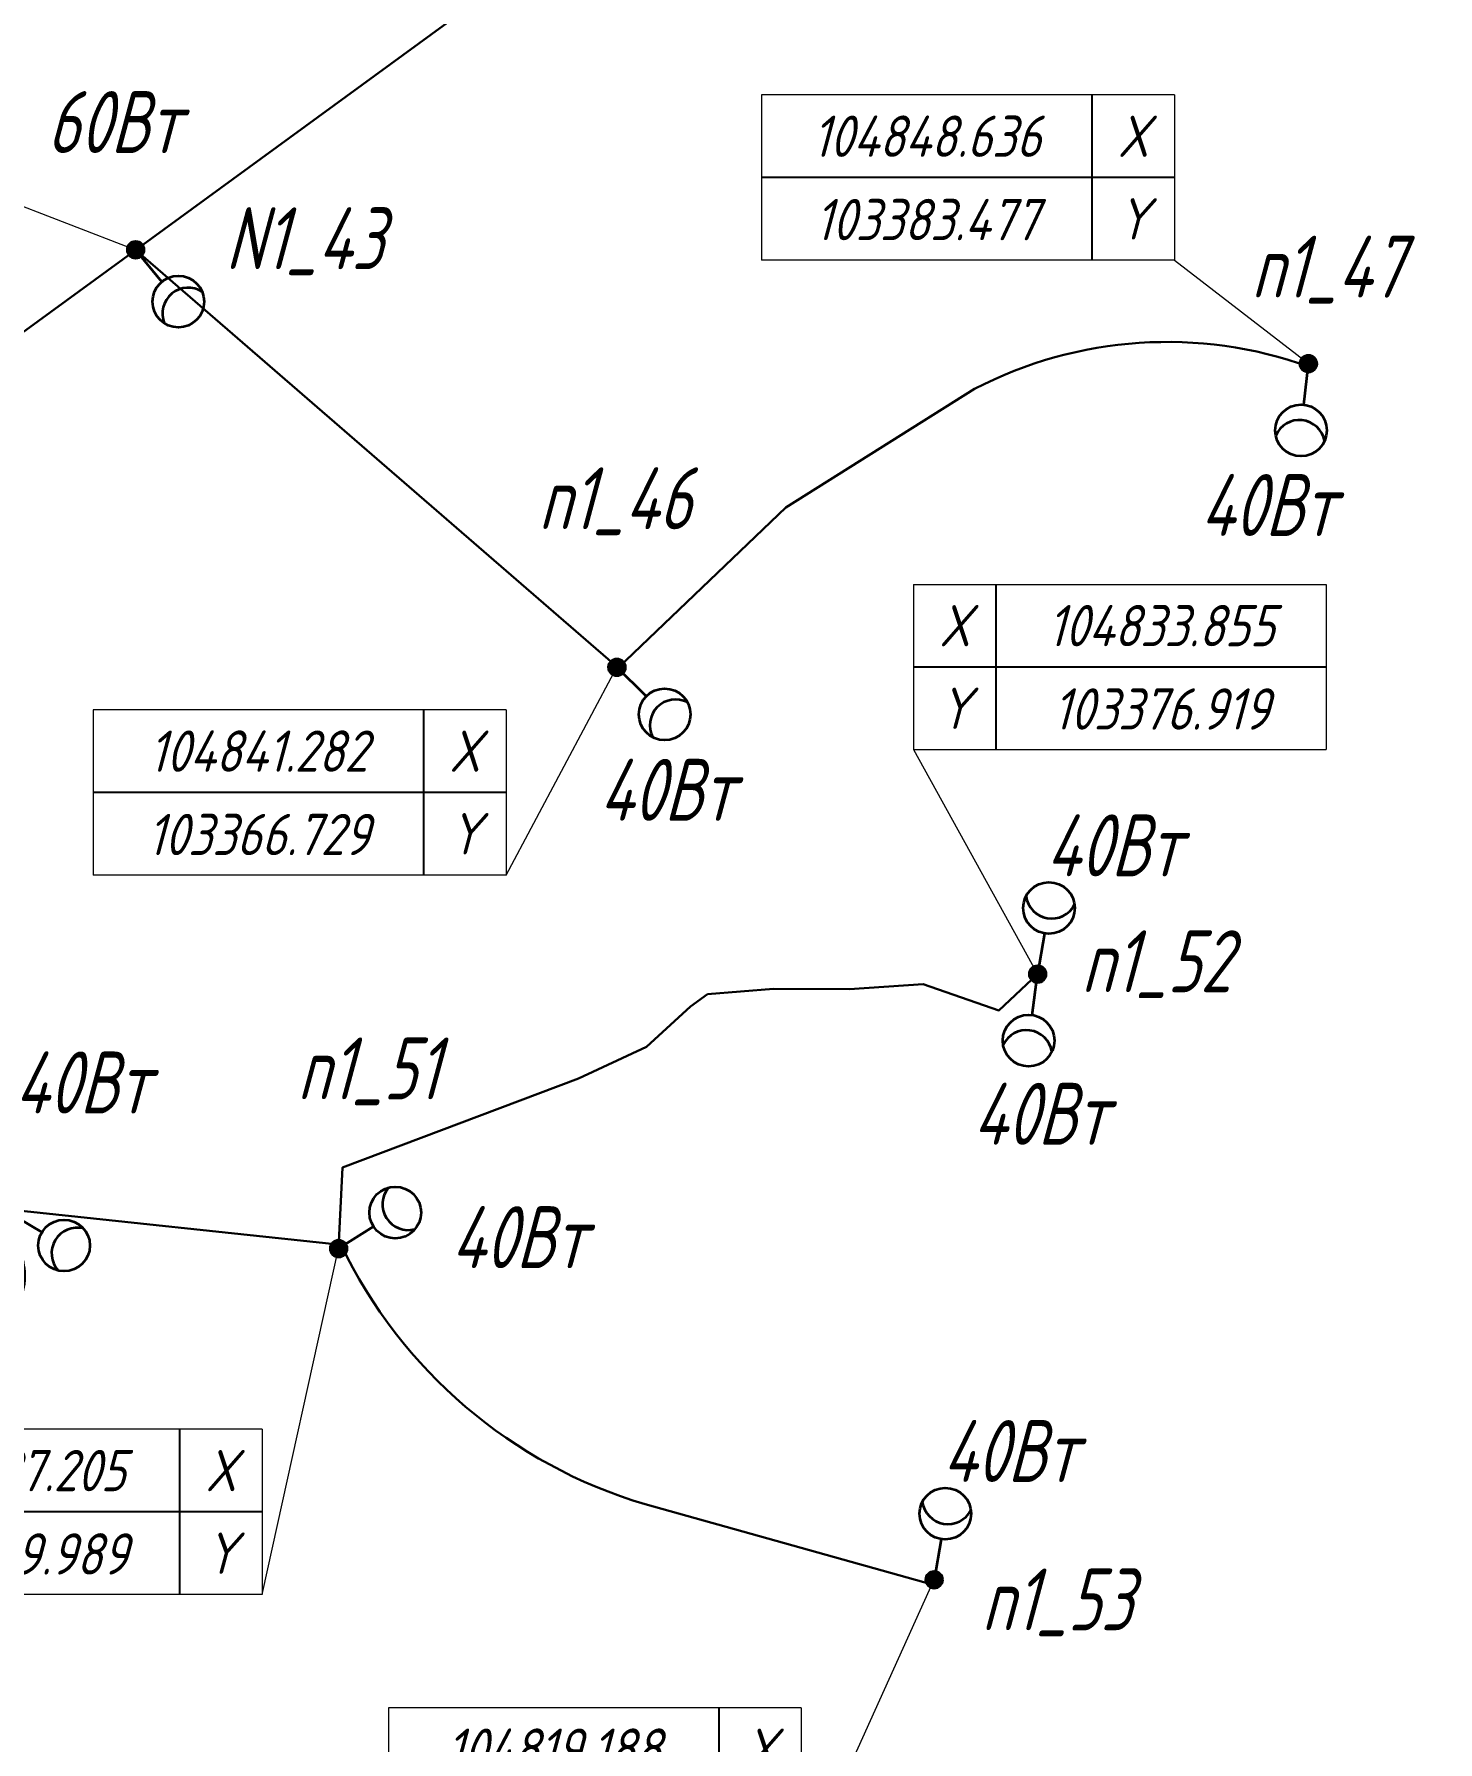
# Model space of a CAD drawing. Header units: millimetres. Extents: x -5263 to 103757798, y 0 to 105184226.
# Drawn here: x 103352614 to 103386612, y 104815260 to 104856616 of the extents above; entities that cross this region are included whole.
import ezdxf
from ezdxf import colors
from ezdxf.entities.mleader import LeaderData, LeaderLine
from ezdxf.enums import TextEntityAlignment as Align
from ezdxf.math import Vec2, Vec3

# ---------------------------------------------------------------- set-up
doc = ezdxf.new("R2010")
doc.units = ezdxf.units.MM
doc.set_wipeout_variables(frame=1)
for name, color, linetype, lineweight in [('ЭО_Пл_Опора', 10, 'Continuous', 35), ('ЭО_Пл_Опора_Светильники', 10, 'Continuous', 35), ('ЭО_Пл_Светильники', 10, 'Continuous', 25), ('ЭО_Пл_Светильники_Текст', 10, 'Continuous', 20), ('ЭО_Пл_Сеть_Освещения_В земле', 3, 'ID_N', 30), ('ЭО_Пл_Сеть_Освещения_Текст', 10, 'Continuous', 20), ('ЭС_Координата', 7, 'Continuous', 25)]:
    doc.layers.add(name, color=color, linetype=linetype, lineweight=lineweight)
doc.layers.get('0').off()
doc.styles.add('ПБГС', font='simplex.shx', dxfattribs={"width": 0.8, "oblique": 15})
doc.linetypes.add('ID_N', pattern='A,0,3,-3,["N",ПБГС,S=1.2,R=0,X=-1,Y=-0.5],-3,6', length=15)

# ---------------------------------------------------------------- blocks, each defined once
blk = doc.blocks.new('_None')
blk = doc.blocks.new('промежуточная')
h = blk.add_hatch(color=255)
edge = h.paths.add_edge_path()
edge.add_arc((0, 0), 0.833, 0, 360)
at = {"lineweight": 30}
blk.add_circle((0, 0), 0.833, dxfattribs=at)
blk = doc.blocks.new('*U432')
at = {"layer": 'ЭО_Пл_Светильники'}
blk.add_line((0, 2), (0, 0), dxfattribs=at)
at = {"layer": 'ЭО_Пл_Светильники', "linetype": 'ByBlock', "xscale": 250, "yscale": 250, "zscale": 250}
blk.add_blockref('промежуточная', (0, 0), dxfattribs=at)
at = {"style": 'ПБГС', "oblique": 15, "width": 0.7, "flags": 1}
blk.add_attdef('NAME', (0, -6), '', height=3.5, dxfattribs=at)
at = {"layer": 'ЭО_Пл_Светильники_Текст', "style": 'ПБГС', "oblique": 15, "width": 0.7}
blk.add_attdef('N_PYLON', (-1899, 3343), '', height=1500, dxfattribs=at)
at = {"layer": 'ЭО_Пл_Светильники_Текст', "style": 'ПБГС', "oblique": 15, "width": 0.7, "flags": 1}
for tag, p in [('TYPE', (0, 0)), ('MANUFACTURER', (0, -12)), ('SPECIFICATION_SECTION', (0, -18)), ('POWER', (0, -24)), ('GROUP', (0, -30))]:
    blk.add_attdef(tag, p, '', height=3.5, dxfattribs=at)
blk = doc.blocks.new('*U26')
at = {"layer": 'ЭО_Пл_Светильники'}
blk.add_line((0, 2), (0, 0), dxfattribs=at)
at = {"layer": 'ЭО_Пл_Светильники', "linetype": 'ByBlock', "xscale": 250, "yscale": 250, "zscale": 250}
blk.add_blockref('промежуточная', (0, 0), dxfattribs=at)
at = {"style": 'ПБГС', "oblique": 15, "width": 0.7, "flags": 1}
blk.add_attdef('NAME', (0, -6), '', height=3.5, dxfattribs=at)
at = {"layer": 'ЭО_Пл_Светильники_Текст', "style": 'ПБГС', "oblique": 15, "width": 0.7}
blk.add_attdef('N_PYLON', (2172, -473), '', height=1500, dxfattribs=at)
at = {"layer": 'ЭО_Пл_Светильники_Текст', "style": 'ПБГС', "oblique": 15, "width": 0.7, "flags": 1}
for tag, p in [('TYPE', (0, 0)), ('MANUFACTURER', (0, -12)), ('SPECIFICATION_SECTION', (0, -18)), ('POWER', (0, -24)), ('GROUP', (0, -30))]:
    blk.add_attdef(tag, p, '', height=3.5, dxfattribs=at)
blk = doc.blocks.new('*U25')
at = {"layer": 'ЭО_Пл_Светильники'}
blk.add_line((0, 2), (0, 0), dxfattribs=at)
at = {"layer": 'ЭО_Пл_Светильники', "linetype": 'ByBlock', "xscale": 250, "yscale": 250, "zscale": 250}
blk.add_blockref('промежуточная', (0, 0), dxfattribs=at)
at = {"style": 'ПБГС', "oblique": 15, "width": 0.7, "flags": 1}
blk.add_attdef('NAME', (0, -6), '', height=3.5, dxfattribs=at)
at = {"layer": 'ЭО_Пл_Светильники_Текст', "style": 'ПБГС', "oblique": 15, "width": 0.7}
blk.add_attdef('N_PYLON', (-1383, 1601), '', height=1500, dxfattribs=at)
at = {"layer": 'ЭО_Пл_Светильники_Текст', "style": 'ПБГС', "oblique": 15, "width": 0.7, "flags": 1}
for tag, p in [('TYPE', (0, 0)), ('MANUFACTURER', (0, -12)), ('SPECIFICATION_SECTION', (0, -18)), ('POWER', (0, -24)), ('GROUP', (0, -30))]:
    blk.add_attdef(tag, p, '', height=3.5, dxfattribs=at)
blk = doc.blocks.new('*U119')
at = {"layer": 'ЭО_Пл_Светильники'}
blk.add_line((0, 2), (0, 0), dxfattribs=at)
at = {"layer": 'ЭО_Пл_Светильники', "linetype": 'ByBlock', "xscale": 250, "yscale": 250, "zscale": 250}
blk.add_blockref('промежуточная', (0, 0), dxfattribs=at)
at = {"style": 'ПБГС', "oblique": 15, "width": 0.7, "flags": 1}
blk.add_attdef('NAME', (0, -6), '', height=3.5, dxfattribs=at)
at = {"layer": 'ЭО_Пл_Светильники_Текст', "style": 'ПБГС', "oblique": 15, "width": 0.7, "flags": 1}
for tag, p in [('TYPE', (0, 0)), ('MANUFACTURER', (0, -12)), ('SPECIFICATION_SECTION', (0, -18)), ('POWER', (0, -24)), ('GROUP', (0, -30))]:
    blk.add_attdef(tag, p, '', height=3.5, dxfattribs=at)
at = {"layer": 'ЭО_Пл_Светильники_Текст', "style": 'ПБГС', "oblique": 15, "width": 0.7}
blk.add_attdef('N_PYLON', (1148, -1226), '', height=1500, dxfattribs=at)
blk = doc.blocks.new('*U406')
at = {"layer": 'ЭО_Пл_Светильники'}
blk.add_line((0, 2), (0, 0), dxfattribs=at)
at = {"layer": 'ЭО_Пл_Светильники', "linetype": 'ByBlock', "xscale": 250, "yscale": 250, "zscale": 250, "rotation": 31.34523137742857}
blk.add_blockref('промежуточная', (0, 0), dxfattribs=at)
at = {"style": 'ПБГС', "oblique": 15, "width": 0.7, "flags": 1}
blk.add_attdef('NAME', (0, -6), '', height=3.5, dxfattribs=at)
at = {"layer": 'ЭО_Пл_Светильники_Текст', "style": 'ПБГС', "oblique": 15, "width": 0.7}
blk.add_attdef('N_PYLON', (-999, 3613), '', height=1500, dxfattribs=at)
at = {"layer": 'ЭО_Пл_Светильники_Текст', "style": 'ПБГС', "oblique": 15, "width": 0.7, "flags": 1}
for tag, p in [('TYPE', (0, 0)), ('MANUFACTURER', (0, -12)), ('SPECIFICATION_SECTION', (0, -18)), ('POWER', (0, -24)), ('GROUP', (0, -30))]:
    blk.add_attdef(tag, p, '', height=3.5, dxfattribs=at)
blk = doc.blocks.new('*U220')
at = {"layer": 'ЭО_Пл_Опора_Светильники'}
h = blk.add_hatch(color=256, dxfattribs=at)
h.dxf.hatch_style = 1
h.paths.add_polyline_path([(-153, -127, 1), (153, 127, 1)])
blk.add_line((638, -770), (0, 0), dxfattribs=at)
for centre, radius in [((0, 0), 199), ((1036, -1252), 625)]:
    blk.add_circle(centre, radius, dxfattribs=at)
blk.add_arc((1275, -1541), 625, 57.0668, 202.1516, dxfattribs=at)
at = {"style": 'ПБГС', "oblique": 15, "width": 0.7, "flags": 1}
for tag, p, height in [('TYPE', (-1704, -2539), 525000), ('NAME', (0, -3506), 875), ('MANUFACTURER', (0, -5006), 875), ('SPECIFICATION_SECTION', (0, -6506), 875), ('GROUP', (0, -9506), 875)]:
    blk.add_attdef(tag, p, '', height=height, dxfattribs=at)
at = {"layer": 'ЭО_Пл_Светильники_Текст', "style": 'ПБГС', "oblique": 15, "width": 0.7}
blk.add_attdef('POWER', (-2150, 2346), '', height=1500, dxfattribs=at)
blk = doc.blocks.new('*U381')
at = {"layer": 'ЭО_Пл_Светильники'}
blk.add_line((0, 2), (0, 0), dxfattribs=at)
at = {"layer": 'ЭО_Пл_Светильники', "linetype": 'ByBlock', "xscale": 250, "yscale": 250, "zscale": 250}
blk.add_blockref('промежуточная', (0, 0), dxfattribs=at)
at = {"style": 'ПБГС', "oblique": 15, "width": 0.7, "flags": 1}
blk.add_attdef('NAME', (0, -6), '', height=3.5, dxfattribs=at)
at = {"layer": 'ЭО_Пл_Светильники_Текст', "style": 'ПБГС', "oblique": 15, "width": 0.7}
blk.add_attdef('N_PYLON', (1058, -439), '', height=1500, dxfattribs=at)
at = {"layer": 'ЭО_Пл_Светильники_Текст', "style": 'ПБГС', "oblique": 15, "width": 0.7, "flags": 1}
for tag, p in [('TYPE', (0, 0)), ('MANUFACTURER', (0, -12)), ('SPECIFICATION_SECTION', (0, -18)), ('POWER', (0, -24)), ('GROUP', (0, -30))]:
    blk.add_attdef(tag, p, '', height=3.5, dxfattribs=at)
blk = doc.blocks.new('*U386')
at = {"layer": 'ЭО_Пл_Опора_Светильники'}
h = blk.add_hatch(color=256, dxfattribs=at)
h.dxf.hatch_style = 1
h.paths.add_polyline_path([(-102, -171, 1), (102, 171, 1)])
blk.add_line((860, -511), (0, 0), dxfattribs=at)
for centre, radius in [((0, 0), 199), ((1397, -830), 625)]:
    blk.add_circle(centre, radius, dxfattribs=at)
blk.add_arc((1719, -1022), 625, 76.7361, 221.8209, dxfattribs=at)
at = {"style": 'ПБГС', "oblique": 15, "width": 0.7, "flags": 1}
for tag, p, height in [('TYPE', (-1704, -2539), 525000), ('NAME', (0, -3506), 875), ('MANUFACTURER', (0, -5006), 875), ('SPECIFICATION_SECTION', (0, -6506), 875), ('GROUP', (0, -9506), 875)]:
    blk.add_attdef(tag, p, '', height=height, dxfattribs=at)
at = {"layer": 'ЭО_Пл_Светильники_Текст', "style": 'ПБГС', "oblique": 15, "width": 0.7}
blk.add_attdef('POWER', (202, 2368), '', height=1500, dxfattribs=at)
blk = doc.blocks.new('*U388')
at = {"layer": 'ЭО_Пл_Опора_Светильники'}
h = blk.add_hatch(color=256, dxfattribs=at)
h.dxf.hatch_style = 1
h.paths.add_polyline_path([(107, -168, 1), (-107, 168, 1)])
blk.add_line((843, 537), (0, 0), dxfattribs=at)
for centre, radius in [((1371, 873), 625), ((0, 0), 199)]:
    blk.add_circle(centre, radius, dxfattribs=at)
blk.add_arc((1687, 1074), 625, 139.9477, 285.0325, dxfattribs=at)
at = {"style": 'ПБГС', "oblique": 15, "width": 0.7, "flags": 1}
for tag, p, height in [('TYPE', (-1704, -2539), 525000), ('NAME', (0, -3506), 875), ('MANUFACTURER', (0, -5006), 875), ('SPECIFICATION_SECTION', (0, -6506), 875), ('GROUP', (0, -9506), 875)]:
    blk.add_attdef(tag, p, '', height=height, dxfattribs=at)
at = {"layer": 'ЭО_Пл_Светильники_Текст', "style": 'ПБГС', "oblique": 15, "width": 0.7}
blk.add_attdef('POWER', (2722, -473), '', height=1500, dxfattribs=at)
blk = doc.blocks.new('*U385')
at = {"layer": 'ЭО_Пл_Опора_Светильники'}
h = blk.add_hatch(color=256, dxfattribs=at)
h.dxf.hatch_style = 1
h.paths.add_polyline_path([(196, -34, 1), (-196, 34, 1)])
blk.add_line((169, 986), (0, 0), dxfattribs=at)
for centre, radius in [((274, 1602), 625), ((0, 0), 199)]:
    blk.add_circle(centre, radius, dxfattribs=at)
blk.add_arc((338, 1971), 625, 187.7388, 332.8236, dxfattribs=at)
at = {"style": 'ПБГС', "oblique": 15, "width": 0.7, "flags": 1}
for tag, p, height in [('TYPE', (-1704, -2539), 525000), ('NAME', (0, -3506), 875), ('MANUFACTURER', (0, -5006), 875), ('SPECIFICATION_SECTION', (0, -6506), 875), ('GROUP', (0, -9506), 875)]:
    blk.add_attdef(tag, p, '', height=height, dxfattribs=at)
at = {"layer": 'ЭО_Пл_Светильники_Текст', "style": 'ПБГС', "oblique": 15, "width": 0.7}
blk.add_attdef('POWER', (202, 2368), '', height=1500, dxfattribs=at)
blk = doc.blocks.new('*U383')
at = {"layer": 'ЭО_Пл_Опора_Светильники'}
h = blk.add_hatch(color=256, dxfattribs=at)
h.dxf.hatch_style = 1
h.paths.add_polyline_path([(196, -33, 1), (-196, 33, 1)])
blk.add_line((166, 986), (0, 0), dxfattribs=at)
for centre, radius in [((270, 1602), 625), ((0, 0), 199)]:
    blk.add_circle(centre, radius, dxfattribs=at)
blk.add_arc((332, 1972), 625, 187.8933, 332.9781, dxfattribs=at)
at = {"style": 'ПБГС', "oblique": 15, "width": 0.7, "flags": 1}
for tag, p, height in [('TYPE', (-1704, -2539), 525000), ('NAME', (0, -3506), 875), ('MANUFACTURER', (0, -5006), 875), ('SPECIFICATION_SECTION', (0, -6506), 875), ('GROUP', (0, -9506), 875)]:
    blk.add_attdef(tag, p, '', height=height, dxfattribs=at)
at = {"layer": 'ЭО_Пл_Светильники_Текст', "style": 'ПБГС', "oblique": 15, "width": 0.7}
blk.add_attdef('POWER', (202, 2368), '', height=1500, dxfattribs=at)
blk = doc.blocks.new('*U384')
at = {"layer": 'ЭО_Пл_Опора_Светильники'}
h = blk.add_hatch(color=256, dxfattribs=at)
h.dxf.hatch_style = 1
h.paths.add_polyline_path([(-197, 27, 1), (197, -27, 1)])
blk.add_line((-135, -991), (0, 0), dxfattribs=at)
for centre, radius in [((0, 0), 199), ((-219, -1610), 625)]:
    blk.add_circle(centre, radius, dxfattribs=at)
blk.add_arc((-270, -1982), 625, 9.699, 154.7837, dxfattribs=at)
at = {"style": 'ПБГС', "oblique": 15, "width": 0.7, "flags": 1}
for tag, p, height in [('TYPE', (-1704, -2539), 525000), ('NAME', (0, -3506), 875), ('MANUFACTURER', (0, -5006), 875), ('SPECIFICATION_SECTION', (0, -6506), 875), ('GROUP', (0, -9506), 875)]:
    blk.add_attdef(tag, p, '', height=height, dxfattribs=at)
at = {"layer": 'ЭО_Пл_Светильники_Текст', "style": 'ПБГС', "oblique": 15, "width": 0.7}
blk.add_attdef('POWER', (-1569, -4132), '', height=1500, dxfattribs=at)
blk = doc.blocks.new('*U389')
at = {"layer": 'ЭО_Пл_Опора_Светильники'}
h = blk.add_hatch(color=256, dxfattribs=at)
h.dxf.hatch_style = 1
h.paths.add_polyline_path([(-198, 22, 1), (198, -22, 1)])
blk.add_line((-110, -994), (0, 0), dxfattribs=at)
for centre, radius in [((0, 0), 199), ((-179, -1615), 625)]:
    blk.add_circle(centre, radius, dxfattribs=at)
blk.add_arc((-220, -1988), 625, 11.1486, 156.2334, dxfattribs=at)
at = {"style": 'ПБГС', "oblique": 15, "width": 0.7, "flags": 1}
for tag, p, height in [('TYPE', (-1704, -2539), 525000), ('NAME', (0, -3506), 875), ('MANUFACTURER', (0, -5006), 875), ('SPECIFICATION_SECTION', (0, -6506), 875), ('GROUP', (0, -9506), 875)]:
    blk.add_attdef(tag, p, '', height=height, dxfattribs=at)
at = {"layer": 'ЭО_Пл_Светильники_Текст', "style": 'ПБГС', "oblique": 15, "width": 0.7}
blk.add_attdef('POWER', (-2621, -4171), '', height=1500, dxfattribs=at)
blk = doc.blocks.new('*U390')
at = {"layer": 'ЭО_Пл_Опора_Светильники'}
h = blk.add_hatch(color=256, dxfattribs=at)
h.dxf.hatch_style = 1
h.paths.add_polyline_path([(-140, -142, 1), (140, 142, 1)])
blk.add_line((712, -703), (0, 0), dxfattribs=at)
for centre, radius in [((0, 0), 199), ((1156, -1142), 625)]:
    blk.add_circle(centre, radius, dxfattribs=at)
blk.add_arc((1423, -1405), 625, 62.8235, 207.9083, dxfattribs=at)
at = {"style": 'ПБГС', "oblique": 15, "width": 0.7, "flags": 1}
for tag, p, height in [('TYPE', (-1704, -2539), 525000), ('NAME', (0, -3506), 875), ('MANUFACTURER', (0, -5006), 875), ('SPECIFICATION_SECTION', (0, -6506), 875), ('GROUP', (0, -9506), 875)]:
    blk.add_attdef(tag, p, '', height=height, dxfattribs=at)
at = {"layer": 'ЭО_Пл_Светильники_Текст', "style": 'ПБГС', "oblique": 15, "width": 0.7}
blk.add_attdef('POWER', (-428, -3718), '', height=1500, dxfattribs=at)
blk = doc.blocks.new('*U519')
blk.add_wipeout([(-23.185, 8.939), (-23.185, 16.939), (-43.185, 16.939), (-43.185, 8.939)])
at = {"lineweight": 0}
blk.add_line((-23.185, 8.939), (0, 0), dxfattribs=at)
at = {"color": 0, "lineweight": 0, "transparency": 16777216}
for points in [[(-43.185, 16.939), (-43.185, 8.939), (-43.185, 8.939), (-43.185, 8.939)], [(-23.185, 16.939), (-43.185, 16.939)], [(-23.185, 16.939), (-23.185, 8.939), (-23.185, 8.939), (-23.185, 8.939)], [(-23.185, 8.939), (-43.185, 8.939)]]:
    blk.add_lwpolyline(points, dxfattribs=at)
at = {"transparency": 16777216}
for points in [[(-27.185, 16.939), (-27.185, 8.939)], [(-23.185, 12.939), (-43.185, 12.939)]]:
    blk.add_lwpolyline(points, dxfattribs=at)
at = {"color": 7, "transparency": 16777216, "char_height": 2, "width": 4, "attachment_point": 5, "style": 'ПБГС'}
for s, insert in [('X', (-25.185, 14.939)), ('Y', (-25.185, 10.939))]:
    blk.add_mtext(s, dxfattribs=dict(at, insert=insert))
at = {"color": 250, "transparency": 16777216, "style": 'ПБГС', "oblique": 15, "width": 0.8, "flags": 8}
for tag, p in [('КООРДИНАТАY', (-35.185, 14.939)), ('КООРДИНАТАX', (-35.185, 10.901))]:
    blk.add_attdef(tag, text='', height=2, dxfattribs=at).set_placement(p, align=Align.MIDDLE_CENTER)
blk = doc.blocks.new('*U530')
blk.add_wipeout([(-6.439, -14.212), (-6.439, -6.212), (-26.439, -6.212), (-26.439, -14.212)])
at = {"lineweight": 0}
blk.add_line((-6.439, -14.212), (0, 0), dxfattribs=at)
at = {"color": 0, "lineweight": 0, "transparency": 16777216}
for points in [[(-26.439, -6.212), (-26.439, -14.212), (-26.439, -14.212), (-26.439, -14.212)], [(-6.439, -6.212), (-26.439, -6.212)], [(-6.439, -6.212), (-6.439, -14.212), (-6.439, -14.212), (-6.439, -14.212)], [(-6.439, -14.212), (-26.439, -14.212)]]:
    blk.add_lwpolyline(points, dxfattribs=at)
at = {"transparency": 16777216}
for points in [[(-10.439, -6.212), (-10.439, -14.212)], [(-6.439, -10.212), (-26.439, -10.212)]]:
    blk.add_lwpolyline(points, dxfattribs=at)
at = {"color": 7, "transparency": 16777216, "char_height": 2, "width": 4, "attachment_point": 5, "style": 'ПБГС'}
for s, insert in [('X', (-8.439, -8.212)), ('Y', (-8.439, -12.212))]:
    blk.add_mtext(s, dxfattribs=dict(at, insert=insert))
at = {"color": 250, "transparency": 16777216, "style": 'ПБГС', "oblique": 15, "width": 0.8, "flags": 8}
for tag, p in [('КООРДИНАТАY', (-18.439, -8.212)), ('КООРДИНАТАX', (-18.439, -12.249))]:
    blk.add_attdef(tag, text='', height=2, dxfattribs=at).set_placement(p, align=Align.MIDDLE_CENTER)
blk = doc.blocks.new('*U531')
blk.add_wipeout([(-3.704, -16.751), (-3.704, -8.751), (-23.704, -8.751), (-23.704, -16.751)])
at = {"lineweight": 0}
blk.add_line((-3.704, -16.751), (0, 0), dxfattribs=at)
at = {"color": 0, "lineweight": 0, "transparency": 16777216}
for points in [[(-23.704, -8.751), (-23.704, -16.751), (-23.704, -16.751), (-23.704, -16.751)], [(-3.704, -8.751), (-23.704, -8.751)], [(-3.704, -8.751), (-3.704, -16.751), (-3.704, -16.751), (-3.704, -16.751)], [(-3.704, -16.751), (-23.704, -16.751)]]:
    blk.add_lwpolyline(points, dxfattribs=at)
at = {"transparency": 16777216}
for points in [[(-7.704, -8.751), (-7.704, -16.751)], [(-3.704, -12.751), (-23.704, -12.751)]]:
    blk.add_lwpolyline(points, dxfattribs=at)
at = {"color": 7, "transparency": 16777216, "char_height": 2, "width": 4, "attachment_point": 5, "style": 'ПБГС'}
for s, insert in [('X', (-5.704, -10.751)), ('Y', (-5.704, -14.751))]:
    blk.add_mtext(s, dxfattribs=dict(at, insert=insert))
at = {"color": 250, "transparency": 16777216, "style": 'ПБГС', "oblique": 15, "width": 0.8, "flags": 8}
for tag, p in [('КООРДИНАТАY', (-15.704, -10.751)), ('КООРДИНАТАX', (-15.704, -14.788))]:
    blk.add_attdef(tag, text='', height=2, dxfattribs=at).set_placement(p, align=Align.MIDDLE_CENTER)
blk = doc.blocks.new('*U532')
blk.add_wipeout([(-5.372, -10.059), (-5.372, -2.059), (-25.372, -2.059), (-25.372, -10.059)])
at = {"lineweight": 0}
blk.add_line((-5.372, -10.059), (0, 0), dxfattribs=at)
at = {"color": 0, "lineweight": 0, "transparency": 16777216}
for points in [[(-25.372, -2.059), (-25.372, -10.059), (-25.372, -10.059), (-25.372, -10.059)], [(-5.372, -2.059), (-25.372, -2.059)], [(-5.372, -2.059), (-5.372, -10.059), (-5.372, -10.059), (-5.372, -10.059)], [(-5.372, -10.059), (-25.372, -10.059)]]:
    blk.add_lwpolyline(points, dxfattribs=at)
at = {"transparency": 16777216}
for points in [[(-9.372, -2.059), (-9.372, -10.059)], [(-5.372, -6.059), (-25.372, -6.059)]]:
    blk.add_lwpolyline(points, dxfattribs=at)
at = {"color": 7, "transparency": 16777216, "char_height": 2, "width": 4, "attachment_point": 5, "style": 'ПБГС'}
for s, insert in [('X', (-7.372, -4.059)), ('Y', (-7.372, -8.059))]:
    blk.add_mtext(s, dxfattribs=dict(at, insert=insert))
at = {"color": 250, "transparency": 16777216, "style": 'ПБГС', "oblique": 15, "width": 0.8, "flags": 8}
for tag, p in [('КООРДИНАТАY', (-17.372, -4.059)), ('КООРДИНАТАX', (-17.372, -8.096))]:
    blk.add_attdef(tag, text='', height=2, dxfattribs=at).set_placement(p, align=Align.MIDDLE_CENTER)
blk = doc.blocks.new('*U533')
blk.add_wipeout([(-6.491, 5.015), (-6.491, 13.015), (-26.491, 13.015), (-26.491, 5.015)])
at = {"lineweight": 0}
blk.add_line((-6.491, 5.015), (0, 0), dxfattribs=at)
at = {"color": 0, "lineweight": 0, "transparency": 16777216}
for points in [[(-26.491, 13.015), (-26.491, 5.015), (-26.491, 5.015), (-26.491, 5.015)], [(-6.491, 13.015), (-26.491, 13.015)], [(-6.491, 13.015), (-6.491, 5.015), (-6.491, 5.015), (-6.491, 5.015)], [(-6.491, 5.015), (-26.491, 5.015)]]:
    blk.add_lwpolyline(points, dxfattribs=at)
at = {"transparency": 16777216}
for points in [[(-10.491, 13.015), (-10.491, 5.015)], [(-6.491, 9.015), (-26.491, 9.015)]]:
    blk.add_lwpolyline(points, dxfattribs=at)
at = {"color": 7, "transparency": 16777216, "char_height": 2, "width": 4, "attachment_point": 5, "style": 'ПБГС'}
for s, insert in [('X', (-8.491, 11.015)), ('Y', (-8.491, 7.015))]:
    blk.add_mtext(s, dxfattribs=dict(at, insert=insert))
at = {"color": 250, "transparency": 16777216, "style": 'ПБГС', "oblique": 15, "width": 0.8, "flags": 8}
for tag, p in [('КООРДИНАТАY', (-18.491, 11.015)), ('КООРДИНАТАX', (-18.491, 6.978))]:
    blk.add_attdef(tag, text='', height=2, dxfattribs=at).set_placement(p, align=Align.MIDDLE_CENTER)
blk = doc.blocks.new('*U537')
blk.add_wipeout([(-6.018, 10.873), (-6.018, 18.873), (13.982, 18.873), (13.982, 10.873)])
at = {"lineweight": 0}
blk.add_line((-6.018, 10.873), (0, 0), dxfattribs=at)
at = {"color": 0, "lineweight": 0, "transparency": 16777216}
for points in [[(-6.018, 18.873), (-6.018, 10.873), (-6.018, 10.873), (-6.018, 10.873)], [(-6.018, 18.873), (13.982, 18.873)], [(13.982, 18.873), (13.982, 10.873), (13.982, 10.873), (13.982, 10.873)], [(-6.018, 10.873), (13.982, 10.873)]]:
    blk.add_lwpolyline(points, dxfattribs=at)
at = {"transparency": 16777216}
for points in [[(-2.018, 18.873), (-2.018, 10.873)], [(-6.018, 14.873), (13.982, 14.873)]]:
    blk.add_lwpolyline(points, dxfattribs=at)
at = {"color": 7, "transparency": 16777216, "char_height": 2, "width": 4, "attachment_point": 5, "style": 'ПБГС'}
for s, insert in [('X', (-4.018, 16.873)), ('Y', (-4.018, 12.873))]:
    blk.add_mtext(s, dxfattribs=dict(at, insert=insert))
at = {"color": 250, "transparency": 16777216, "style": 'ПБГС', "oblique": 15, "width": 0.8, "flags": 8}
for tag, p in [('КООРДИНАТАY', (5.982, 16.873)), ('КООРДИНАТАX', (5.982, 12.836))]:
    blk.add_attdef(tag, text='', height=2, dxfattribs=at).set_placement(p, align=Align.MIDDLE_CENTER)

msp = doc.modelspace()

# ---------------------------------------------------------------- linework, layer by layer
at = {"layer": 'ЭО_Пл_Сеть_Освещения_В земле'}
for points in [[(103317166, 104819942), (103320838, 104826423), (103375269, 104866124)], [(103359989, 104827205), (103360081, 104829168), (103365796, 104831322), (103367446, 104832092), (103368510, 104833069), (103368925, 104833363), (103370518, 104833499), (103372364, 104833487), (103374148, 104833609), (103375982, 104832974), (103376919, 104833852)]]:
    msp.add_lwpolyline(points, dxfattribs=at)
for points in [[(103355071, 104851391), (103366762, 104841269), (103370823, 104845149), (103375388, 104848024, -0.208716), (103383487, 104848563)], [(103344134, 104788038), (103344895, 104796512), (103344840, 104798863, 0.05885), (103344791, 104799211), (103344015, 104802149), (103343330, 104806242), (103342942, 104814244, -0.363867), (103344108, 104815780), (103344731, 104815921), (103345526, 104822628, -0.309757), (103346642, 104823904), (103351263, 104825091, 0.420253), (103352335, 104826946), (103352000, 104828148), (103360048, 104827299, 0.212278), (103367412, 104821015), (103374364, 104819074)]]:
    msp.add_lwpolyline(points, format="xyb", dxfattribs=at)

# ---------------------------------------------------------------- block references
at = {"layer": 'ЭО_Пл_Опора'}
for name, p, values in [('*U26', (103355073, 104851394), {'N_PYLON': 'N1_43'}), ('*U25', (103383477, 104848634), {'N_PYLON': 'n1_47'}), ('*U432', (103366729, 104841282), {'N_PYLON': 'n1_46'}), ('*U381', (103376919, 104833852), {'N_PYLON': 'n1_52'}), ('*U406', (103359989, 104827205), {'N_PYLON': 'n1_51'}), ('*U119', (103374413, 104819185), {'N_PYLON': 'n1_53'})]:
    msp.add_blockref(name, p, dxfattribs=at).add_auto_attribs(values)
at = {"layer": 'ЭО_Пл_Светильники'}
for name, p, values in [('*U220', (103355071, 104851391), {'POWER': '60Вт'}), ('*U389', (103383477, 104848634), {'POWER': '40Вт'}), ('*U390', (103366729, 104841284), {'POWER': '40Вт'}), ('*U385', (103376919, 104833852), {'POWER': '40Вт'}), ('*U384', (103376919, 104833852), {'POWER': '40Вт'}), ('*U386', (103351942, 104828110), {'POWER': '40Вт'}), ('*U388', (103359989, 104827205), {'POWER': '40Вт'}), ('*U383', (103374413, 104819185), {'POWER': '40Вт'})]:
    msp.add_blockref(name, p, dxfattribs=at).add_auto_attribs(values)

# ---------------------------------------------------------------- leaders
at = {"layer": 'ЭО_Пл_Сеть_Освещения_Текст'}
ml = msp.add_multileader_mtext('Standard', dxfattribs=at)
ml.set_content('Условные обозначения:', color=256, style='ПБГС')
ml.set_leader_properties(color=256, linetype='ByLayer', lineweight=-1)
ml.set_arrow_properties(name='NONE')
ml.build(insert=Vec2(0, 0))
ml.multileader.update_dxf_attribs({"text_left_attachment_type": 6, "text_right_attachment_type": 6, "dogleg_length": 0.5, "arrow_head_size": 2000, "scale": 500})
ctx = ml.context
ctx.base_point, ctx.scale, ctx.char_height, ctx.arrow_head_size, ctx.landing_gap_size, ctx.plane_origin = Vec3(103721923, 105117157), 500, 1250, 2000, 1000, Vec3(103717280, 105121639)
ctx.left_attachment, ctx.right_attachment = 6, 6
notes = []
notes.append((ctx, [(0, (0, 0, 0), (0, 0), (1, 0), 1, [])]))
ctx.mtext.insert, ctx.mtext.rotation, ctx.mtext.flow_direction = Vec3(103722923, 105118657), 6.283185, 5
ml = msp.add_multileader_mtext('Standard', dxfattribs=at)
ml.set_content('Проектируемая опора н.о. ОГККВ-7,5/ОГКС-7,5', color=256, style='ПБГС')
ml.set_leader_properties(color=256, linetype='ByLayer', lineweight=-1)
ml.set_arrow_properties(name='NONE')
ml.build(insert=Vec2(0, 0))
ml.multileader.update_dxf_attribs({"text_left_attachment_type": 6, "text_right_attachment_type": 6, "dogleg_length": 0.5, "arrow_head_size": 2000, "scale": 500})
ctx = ml.context
ctx.base_point, ctx.scale, ctx.char_height, ctx.arrow_head_size, ctx.landing_gap_size, ctx.plane_origin = Vec3(103725173, 105113213), 500, 1250, 2000, 1000, Vec3(103726179, 105116515)
ctx.left_attachment, ctx.right_attachment = 6, 6
notes.append((ctx, [(0, (0, 0, 0), (0, 0), (1, 0), 1, [])]))
ctx.mtext.insert, ctx.mtext.flow_direction = Vec3(103726173, 105114879), 5
ml = msp.add_multileader_mtext('Standard', dxfattribs=at)
ml.set_content('Проектируемая опора н.о. ОГК-4', color=256, style='ПБГС')
ml.set_leader_properties(color=256, linetype='ByLayer', lineweight=-1)
ml.set_arrow_properties(name='NONE')
ml.build(insert=Vec2(0, 0))
ml.multileader.update_dxf_attribs({"text_left_attachment_type": 6, "text_right_attachment_type": 6, "dogleg_length": 0.5, "arrow_head_size": 2000, "scale": 500})
ctx = ml.context
ctx.base_point, ctx.scale, ctx.char_height, ctx.arrow_head_size, ctx.landing_gap_size, ctx.plane_origin = Vec3(103725088, 105109558), 500, 1250, 2000, 1000, Vec3(103726094, 105112860)
ctx.left_attachment, ctx.right_attachment = 6, 6
notes.append((ctx, [(0, (0, 0, 0), (0, 0), (1, 0), 1, [])]))
ctx.mtext.insert, ctx.mtext.flow_direction = Vec3(103726088, 105111224), 5
ml = msp.add_multileader_mtext('Standard', dxfattribs=at)
ml.set_content('Проектируемый cветильник GALAD Волна LED Мини   ', color=256, style='ПБГС')
ml.set_leader_properties(color=256, linetype='ByLayer', lineweight=-1)
ml.set_arrow_properties(name='NONE')
ml.build(insert=Vec2(0, 0))
ml.multileader.update_dxf_attribs({"text_left_attachment_type": 6, "text_right_attachment_type": 6, "dogleg_length": 0.5, "arrow_head_size": 2000, "scale": 500})
ctx = ml.context
ctx.base_point, ctx.scale, ctx.char_height, ctx.arrow_head_size, ctx.landing_gap_size, ctx.plane_origin = Vec3(103721068, 105105564), 500, 1250, 2000, 1000, Vec3(103717217, 105108867)
ctx.left_attachment, ctx.right_attachment = 6, 6
notes.append((ctx, [(0, (0, 0, 0), (0, 0), (1, 0), 1, [])]))
ctx.mtext.insert, ctx.mtext.rotation, ctx.mtext.flow_direction = Vec3(103722068, 105107231), 6.283185, 5
ml = msp.add_multileader_mtext('Standard', dxfattribs=at)
ml.set_content('Проектируемый пункт питания/пункт учета', color=256, style='ПБГС')
ml.set_leader_properties(color=256, linetype='ByLayer', lineweight=-1)
ml.set_arrow_properties(name='NONE')
ml.build(insert=Vec2(0, 0))
ml.multileader.update_dxf_attribs({"text_left_attachment_type": 6, "text_right_attachment_type": 6, "dogleg_length": 0.5, "arrow_head_size": 2000, "scale": 500})
ctx = ml.context
ctx.base_point, ctx.scale, ctx.char_height, ctx.arrow_head_size, ctx.landing_gap_size, ctx.plane_origin = Vec3(103721068, 105102643), 500, 1250, 2000, 1000, Vec3(103717217, 105105945)
ctx.left_attachment, ctx.right_attachment = 6, 6
notes.append((ctx, [(0, (0, 0, 0), (0, 0), (1, 0), 1, [])]))
ctx.mtext.insert, ctx.mtext.rotation, ctx.mtext.flow_direction = Vec3(103722068, 105104309), 6.283185, 5
ml = msp.add_multileader_mtext('Standard', dxfattribs=at)
ml.set_content('Кабель в земле', color=256, style='ПБГС')
ml.set_leader_properties(color=256, linetype='ByLayer', lineweight=-1)
ml.set_arrow_properties(name='NONE')
ml.build(insert=Vec2(0, 0))
ml.multileader.update_dxf_attribs({"text_left_attachment_type": 6, "text_right_attachment_type": 6, "dogleg_length": 0.5, "arrow_head_size": 2000, "scale": 500})
ctx = ml.context
ctx.base_point, ctx.scale, ctx.char_height, ctx.arrow_head_size, ctx.landing_gap_size, ctx.plane_origin = Vec3(103721068, 105099665), 500, 1250, 2000, 1000, Vec3(103717217, 105102801)
ctx.left_attachment, ctx.right_attachment = 6, 6
notes.append((ctx, [(0, (0, 0, 0), (0, 0), (1, 0), 1, [])]))
ctx.mtext.insert, ctx.mtext.rotation, ctx.mtext.flow_direction = Vec3(103722068, 105101165), 6.283185, 5
ml = msp.add_multileader_mtext('Standard', dxfattribs=at)
ml.set_content('Кабель по воздуху', color=256, style='ПБГС')
ml.set_leader_properties(color=256, linetype='ByLayer', lineweight=-1)
ml.set_arrow_properties(name='NONE')
ml.build(insert=Vec2(0, 0))
ml.multileader.update_dxf_attribs({"text_left_attachment_type": 6, "text_right_attachment_type": 6, "dogleg_length": 0.5, "arrow_head_size": 2000, "scale": 500})
ctx = ml.context
ctx.base_point, ctx.scale, ctx.char_height, ctx.arrow_head_size, ctx.landing_gap_size, ctx.plane_origin = Vec3(103721142, 105096376), 500, 1250, 2000, 1000, Vec3(103717290, 105099679)
ctx.left_attachment, ctx.right_attachment = 6, 6
notes.append((ctx, [(0, (0, 0, 0), (0, 0), (1, 0), 1, [])]))
ctx.mtext.insert, ctx.mtext.rotation, ctx.mtext.flow_direction = Vec3(103722142, 105098043), 6.283185, 5
for ctx, leaders in notes:
    for number, flags, end, landing, length, lines in leaders:
        leader = LeaderData()
        leader.index, (leader.has_last_leader_line, leader.has_dogleg_vector, leader.attachment_direction) = number, flags
        leader.last_leader_point, leader.dogleg_vector, leader.dogleg_length = Vec3(end), Vec3(landing), length
        for number, points, colour, breaks in lines:
            line = LeaderLine()
            line.index, line.vertices, line.color, line.breaks = number, Vec3.list(points), colors.encode_raw_color(colour), breaks
            leader.lines.append(line)
        ctx.leaders.append(leader)

# ---------------------------------------------------------------- next in the draw order: block references
at = {"layer": 'ЭС_Координата', "lineweight": 70, "xscale": 500, "yscale": 500, "zscale": 500}
for name, p, values in [('*U519', (103355070, 104851391), {'КООРДИНАТАX': '103355.070', 'КООРДИНАТАY': '104851.391'}), ('*U533', (103383477, 104848636), {'КООРДИНАТАX': '103383.477', 'КООРДИНАТАY': '104848.636'}), ('*U537', (103376919, 104833855), {'КООРДИНАТАX': '103376.919', 'КООРДИНАТАY': '104833.855'}), ('*U532', (103366729, 104841282), {'КООРДИНАТАX': '103366.729', 'КООРДИНАТАY': '104841.282'}), ('*U531', (103359989, 104827205), {'КООРДИНАТАX': '103359.989', 'КООРДИНАТАY': '104827.205'}), ('*U530', (103374413, 104819188), {'КООРДИНАТАX': '103374.413', 'КООРДИНАТАY': '104819.188'})]:
    msp.add_blockref(name, p, dxfattribs=at).add_auto_attribs(values)

doc.saveas('drawing.dxf')
